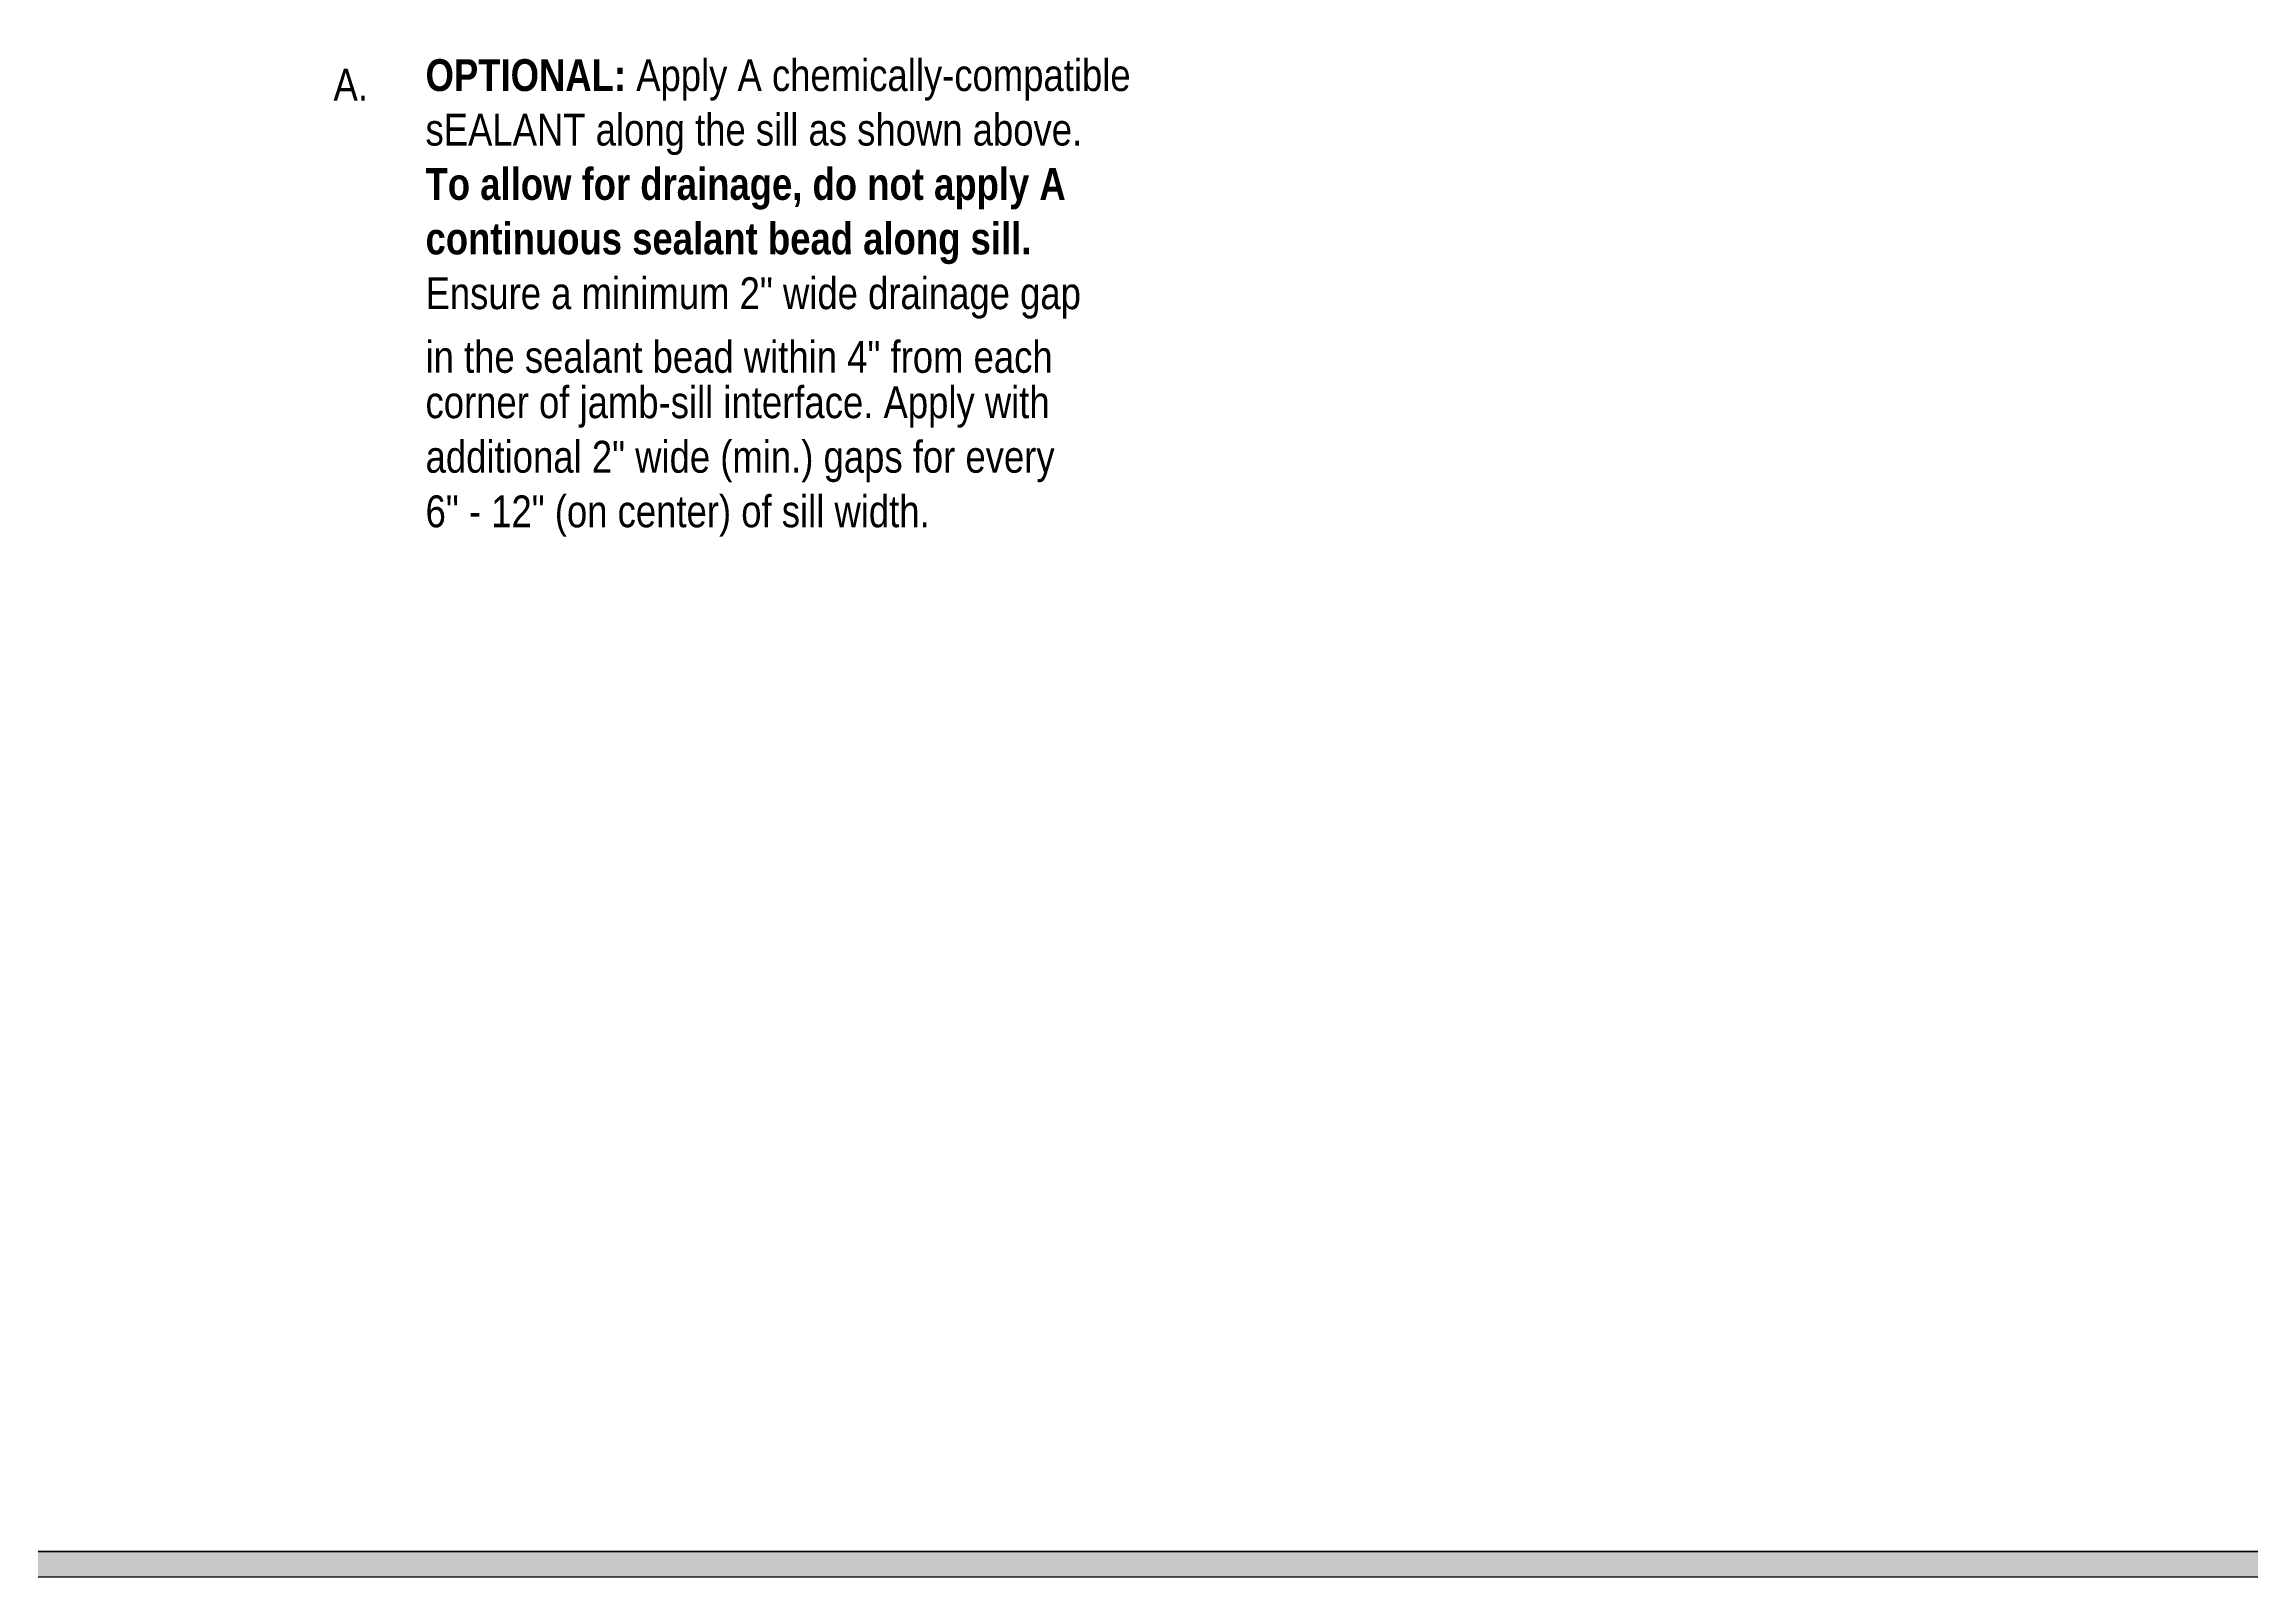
# Model space of a CAD drawing. Extents: x -1140 to 5605, y -816 to 1734.
# Drawn here: x 4044 to 4825, y -733 to -191 of the extents above; entities that cross this region are included whole.
import ezdxf

# ---------------------------------------------------------------- set-up
doc = ezdxf.new("R2010")
doc.units = 0
doc.header["$MEASUREMENT"] = 0
doc.layers.add('.ATI-TEXT', color=7, linetype='Continuous', lineweight=0)
doc.layers.add('G-ANNO-TTLB', color=7, linetype='Continuous', lineweight=0)

# ---------------------------------------------------------------- blocks, each defined once
blk = doc.blocks.new('Block_330')
at = {"layer": '.ATI-TEXT', "char_height": 0.2, "attachment_point": 7}
for s, insert in [('\\C18;\\c0;\\FArial Narrow|b0|i0|c1;\\H11.249999;\\W1.000000;A.', (4146.73, -211.43)), ('\\C18;\\c0;\\FArial Narrow Bold|b1|i0|c1;\\H11.249999;\\W1.000000;OPTIONAL:\\FArial Narrow|b0|i0|c1; Apply A chemically-compatible', (4179.25, -211.43)), ('\\C18;\\c0;\\FArial Narrow|b0|i0|c1;\\H11.249999;\\W1.000000;sEALANT along the sill as shown above.', (4179.25, -230.7)), ('\\C18;\\c0;\\FArial Narrow Bold|b1|i0|c1;\\H11.249999;\\W1.000000;To allow for drainage, do not apply A ', (4179.25, -249.97)), ('\\C18;\\c0;\\FArial Narrow Bold|b1|i0|c1;\\H11.249999;\\W1.000000;continuous sealant bead along sill.', (4179.25, -269.25)), ('\\C18;\\c0;\\FArial Narrow|b0|i0|c1;\\H11.249999;\\W1.000000;Ensure a minimum 2" wide drainage gap ', (4179.25, -288.52)), ('\\C18;\\c0;\\FArial Narrow|b0|i0|c1;\\H11.249999;\\W1.000000;in the sealant bead within 4" from each', (4179.25, -307.79)), ('\\C18;\\c0;\\FArial Narrow|b0|i0|c1;\\H11.249999;\\W1.000000;corner of jamb-sill interface. Apply with', (4179.25, -327.06)), ('\\C18;\\c0;\\FArial Narrow|b0|i0|c1;\\H11.249999;\\W1.000000;additional 2" wide (min.) gaps for every ', (4179.27, -346.33)), ('\\C18;\\c0;\\FArial Narrow|b0|i0|c1;\\H11.249999;\\W1.000000;6" - 12" (on center) of sill width.', (4179.25, -365.61))]:
    blk.add_mtext(s, dxfattribs=dict(at, insert=insert))

msp = doc.modelspace()

# ---------------------------------------------------------------- hatches: boundary and pattern name
at = {"layer": 'G-ANNO-TTLB', "true_color": 0xff00ff, "transparency": 33554687}
h = msp.add_hatch(color=6, dxfattribs=at)
edge = h.paths.add_edge_path()
edge.add_spline(control_points=[(5285.56, -733.23), (5285.56, -733.23), (2356.04, -733.23), (2356.04, -733.23), (2356.04, -733.23), (2356.04, 1723.77), (2356.04, 1723.77), (2356.04, 1723.77), (5285.56, 1723.77), (5285.56, 1723.77), (5285.56, 1723.77), (5285.56, -733.23), (5285.56, -733.23)], knot_values=[0, 0, 0, 0, 1, 1, 1, 2, 2, 2, 3, 3, 3, 4, 4, 4, 4], degree=3, periodic=0)
edge = h.paths.add_edge_path()
edge.add_spline(control_points=[(2365.04, 1714.77), (2365.04, 1714.77), (2365.04, -724.23), (2365.04, -724.23), (2365.04, -724.23), (5276.56, -724.23), (5276.56, -724.23), (5276.56, -724.23), (5276.56, 1714.77), (5276.56, 1714.77), (5276.56, 1714.77), (2365.04, 1714.77), (2365.04, 1714.77)], knot_values=[0, 0, 0, 0, 1, 1, 1, 2, 2, 2, 3, 3, 3, 4, 4, 4, 4], degree=3, periodic=0)
edge.add_line((2365.04, 1714.77), (2365.04, 1714.77))

# ---------------------------------------------------------------- linework, layer by layer
at = {"layer": 'G-ANNO-TTLB', "color": 6, "lineweight": 30, "true_color": 0xff00ff}
for p, q in [((2365.04, -724.23), (5276.56, -724.23)), ((5276.56, -724.23), (2365.04, -724.23)), ((2356.04, -733.23), (5285.56, -733.23))]:
    msp.add_line(p, q, dxfattribs=at)
at = {"layer": 'G-ANNO-TTLB', "color": 18, "lineweight": 0, "true_color": 0x000000}
msp.add_lwpolyline([(2365.04, -724.23), (2365.04, 1714.77), (5276.56, 1714.77), (5276.56, -724.23)], close=True, dxfattribs=at)
at = {"layer": 'G-ANNO-TTLB'}
for points in [[(5285.56, -733.23), (5285.56, -733.23), (2356.04, -733.23), (2356.04, -733.23), (2356.04, -733.23), (2356.04, 1723.77), (2356.04, 1723.77), (2356.04, 1723.77), (5285.56, 1723.77), (5285.56, 1723.77), (5285.56, 1723.77), (5285.56, -733.23), (5285.56, -733.23)], [(2365.04, 1714.77), (2365.04, 1714.77), (2365.04, -724.23), (2365.04, -724.23), (2365.04, -724.23), (5276.56, -724.23), (5276.56, -724.23), (5276.56, -724.23), (5276.56, 1714.77), (5276.56, 1714.77), (5276.56, 1714.77), (2365.04, 1714.77), (2365.04, 1714.77)]]:
    msp.add_open_spline(points, degree=3, knots=[0, 0, 0, 0, 1, 1, 1, 2, 2, 2, 3, 3, 3, 4, 4, 4, 4], dxfattribs=at)

# ---------------------------------------------------------------- block references
at = {"layer": '.ATI-TEXT'}
msp.add_blockref('Block_330', (0, 0), dxfattribs=at)

doc.saveas('drawing.dxf')
